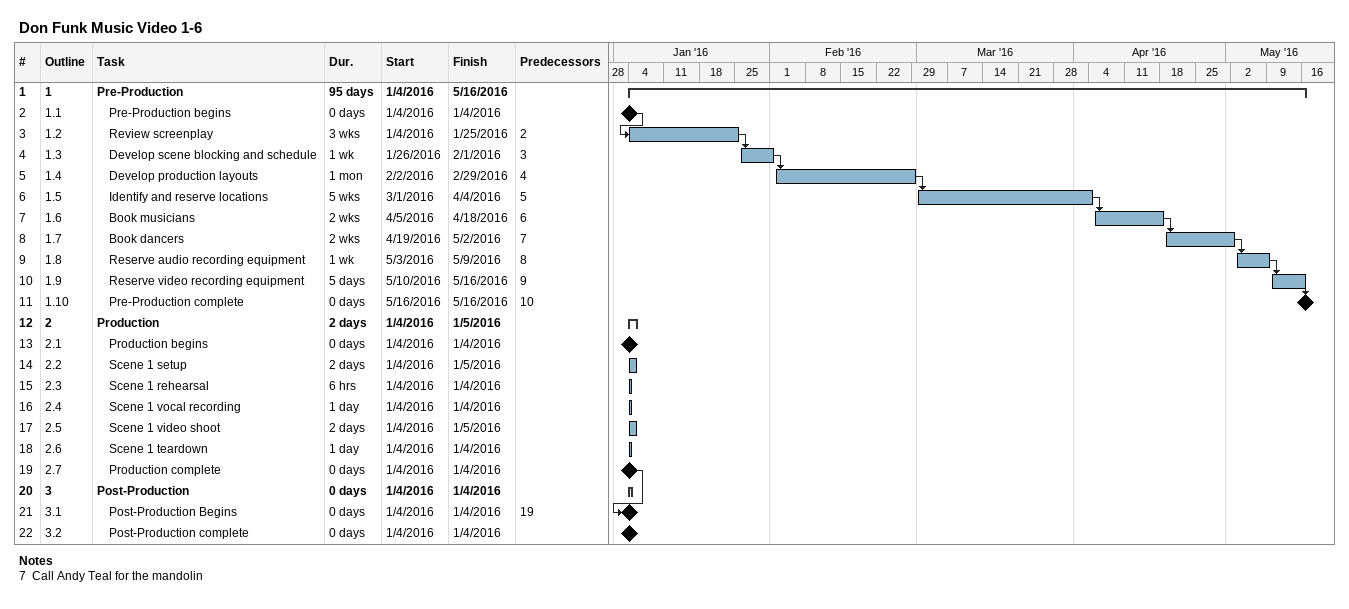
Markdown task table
Don Funk Music Video 1-6

| ID | WBS | Task | Duration | Start | Finish | Predecessors |
|---|---|---|---|---|---|---|
| 1 | 1 | **Pre-Production** | 95d | 2016-01-04 | 2016-05-16 |  |
| 2 | 1.1 | Pre-Production begins | 0d | 2016-01-04 | 2016-01-04 |  |
| 3 | 1.2 | Review screenplay | 3w | 2016-01-04 | 2016-01-25 | 2 |
| 4 | 1.3 | Develop scene blocking and schedule | 1w | 2016-01-26 | 2016-02-01 | 3 |
| 5 | 1.4 | Develop production layouts | 1mo | 2016-02-02 | 2016-02-29 | 4 |
| 6 | 1.5 | Identify and reserve locations | 5w | 2016-03-01 | 2016-04-04 | 5 |
| 7 | 1.6 | Book musicians | 2w | 2016-04-05 | 2016-04-18 | 6 |
| 8 | 1.7 | Book dancers | 2w | 2016-04-19 | 2016-05-02 | 7 |
| 9 | 1.8 | Reserve audio recording equipment | 1w | 2016-05-03 | 2016-05-09 | 8 |
| 10 | 1.9 | Reserve video recording equipment | 5d | 2016-05-10 | 2016-05-16 | 9 |
| 11 | 1.10 | Pre-Production complete | 0d | 2016-05-16 | 2016-05-16 | 10 |
| 12 | 2 | **Production** | 2d | 2016-01-04 | 2016-01-05 |  |
| 13 | 2.1 | Production begins | 0d | 2016-01-04 | 2016-01-04 |  |
| 14 | 2.2 | Scene 1 setup | 2d | 2016-01-04 | 2016-01-05 |  |
| 15 | 2.3 | Scene 1 rehearsal | 6h | 2016-01-04 | 2016-01-04 |  |
| 16 | 2.4 | Scene 1 vocal recording | 1d | 2016-01-04 | 2016-01-04 |  |
| 17 | 2.5 | Scene 1 video shoot | 2d | 2016-01-04 | 2016-01-05 |  |
| 18 | 2.6 | Scene 1 teardown | 1d | 2016-01-04 | 2016-01-04 |  |
| 19 | 2.7 | Production complete | 0d | 2016-01-04 | 2016-01-04 |  |
| 20 | 3 | **Post-Production** | 0d | 2016-01-04 | 2016-01-04 |  |
| 21 | 3.1 | Post-Production Begins | 0d | 2016-01-04 | 2016-01-04 | 19 |
| 22 | 3.2 | Post-Production complete | 0d | 2016-01-04 | 2016-01-04 |  |

Notes
- 7: Call Andy Teal for the mandolin
